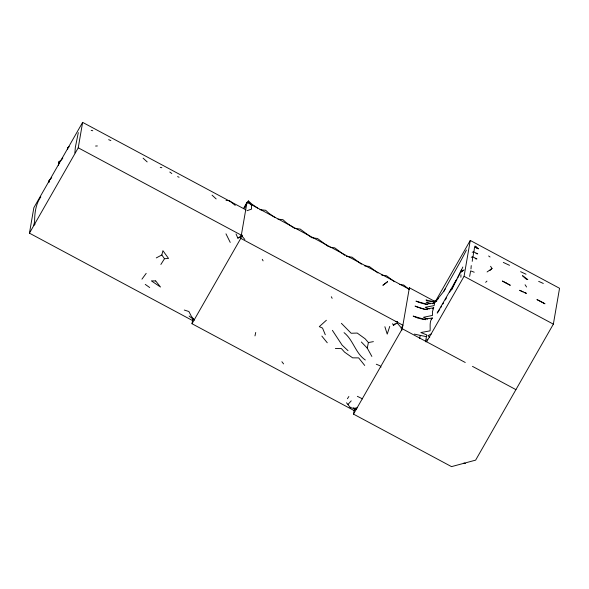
<?xml version="1.0" encoding="UTF-8"?>
<svg xmlns="http://www.w3.org/2000/svg" width="589" height="589" viewBox="0 0 589 589"><rect width="100%" height="100%" fill="white"/><g stroke="black" fill="none" stroke-linecap="round" stroke-linejoin="round"><path stroke-width="0.88" d="M460.87 277.279L460.966 274.768M67.639 149.444L67.735 147.699L69.259 146.705M247.991 202.741L248.448 200.959L251.68 203.985L257.651 208.123M470.972 268.945L471.244 265.58M49.064 182.34L49.13 180.617L51.714 177.694M472.238 261.347L472.776 256.87L476.935 258.924L475.183 258.681M473.129 256.237L473.659 251.886L477.723 253.837L476.015 253.601M59.047 163.852L58.996 161.666L61.867 159.59M469.639 276.403L470.64 270.881L474.226 272.221M445.232 288.809L443.892 291.209L434.52 302.871L434.167 305.595L425.206 307.303L429.388 308.997M67.529 149.046L67.735 147.699M401.794 330.584L401.013 327.558L397.222 323.008L397.457 321.476L395.734 321.417M58.363 165.465L58.996 161.666M49.13 180.617L48.916 181.883L49.211 180.735M244.847 239.487L242.307 236.491L242.528 235.166L237.816 238.096L236.049 233.973M193.457 318.958L192.544 320.549L29.45 233.17L33.845 207.733L82.629 122.372L245.723 209.75M29.45 233.17L78.234 147.81L82.629 122.372M355.484 408.192L354.114 410.585L191.999 323.729L192.772 319.223M229.29 201.372L229.408 200.665L226.029 200.385M191.999 323.729L240.783 238.368L247.005 202.329L409.127 289.184M248.116 201.173L245.701 205.303L244.825 208.189M248.448 200.959L248.33 201.659L251.304 204.633L251.613 209.11L246.946 210.715M435.116 301.951L470.265 240.452L559.55 288.286L553.358 324.149L475.64 460.134L451.52 466.628L353.51 414.119L354.431 408.773M353.51 414.119L402.294 328.758L409.37 287.771L435.33 301.678M425.501 341.804L426.745 334.891L420.833 332.542L430.08 330.849C430.493 326.637 429.145 321.366 432.333 318.016L423.13 319.348L417.122 317.891M427.106 339.117L426.642 341.804L464.073 276.315L470.265 240.452M474.005 251.37L474.557 246.924L478.489 248.742L476.847 248.521M74.877 152.949L75.348 147.338L78.3 132.635M419.626 338.557L420.237 335.384L414.31 334.096M371.865 356.433L367.256 348.106L368.405 342.555L365.121 338.778L357.214 333.057L351.162 333.256L341.399 323.332M254.978 335.892L255.729 332.461M156.276 257.908L161.82 254.971L162.917 250.686L168.55 258.446L164.493 258.726L160.863 264.468M389.749 326.409L387.223 334.11L384.882 326.711M463.462 270.314L460.458 272.361L462.844 267.008M461.489 269.718L451.461 289.987L456.158 280.165L437.2 313.076L439.733 309.328M419.758 308.01L424.853 309.343L433.718 307.767L432.407 311.802L432.503 315.424L423.484 317.287L427.666 319.105M457.719 277.89L460.856 271.654M443.892 291.209C451.203 277.345 459.472 264.086 466.414 250.045M58.753 162.947L59.253 162.034M445.269 299.963L446.587 297.585M243.817 207.917L247.005 202.329M239.966 237.581L241.328 235.188L78.234 147.81M408.457 289.368L409.37 287.771M401.536 327.617L402.905 325.224L240.783 238.368M449.643 292.166L451.373 289.125M453.707 284.885L454.612 283.331M455.974 281.005L456.88 279.451M440.624 307.811L441.522 306.295M442.862 304.02L443.664 302.665M347.414 398.731L348.865 396.5M40.825 196.903C35.826 203.75 34.582 213.159 34.626 221.368L33.809 225.3L35.068 224.129M141.956 279.149L146.182 273.37M356.514 409.002L350.227 407.64L347.966 404.466L351.221 400.859M61.654 159.361L62.809 158.08M432.628 303.784L438.621 298.387M489.827 270.646L492.029 268.437L490.563 266.28M432.532 308.894L433.718 307.767M485.653 282.322L486.934 281.115M392.605 323.685L393.386 325.283L395.131 323.656M326.387 320.254L319.29 326.652L322.544 328.088L325.29 334.758M431.141 318.958L432.333 318.016M350.227 407.64L350.845 407.176M487.103 271.971L492.029 268.437M460.458 272.361L464.088 269.872M393.386 325.283L397.222 323.008M431.546 333.772L427.909 335.708L429.756 337.122M237.816 238.096L242.307 236.491M353.348 407.882L355.012 408.346L357.523 407.706M471.281 257.246L472.776 256.87M472.216 252.239L473.659 251.886M436.847 300.957L426.149 302.267L430.345 303.799M368.405 342.555L373.397 341.627M436.368 300.95L432.981 301.494L426.024 299.992L427.533 300.765M434.52 302.871L425.744 304.277L419.766 302.65M95.595 146.035L97.354 145.954M335.362 348.511L341.406 348.6L344.558 352.126L352.612 357.84L358.657 357.891L364.716 365.46M427.511 304.454L415.967 301.134L419.007 302.348M259.889 209.677L265.668 210.288L268.959 213.328L274.945 217.474M278.008 219.123L282.934 219.682L286.239 222.671L293.742 227.869M427.481 309.652L424.853 309.343L415.054 306.103L418.138 307.451M294.485 228.392L300.206 229.084L311.787 237.75M312.604 237.853L317.478 238.486L328.331 246.57M399.769 284.516L403.752 285.047L409.362 289.663M346.354 256.399L352.001 257.157L361.388 264.152M364.436 265.808L369.251 266.456L377.932 272.943M381.701 275.115L386.502 275.755L394.475 281.733M329.892 247.203L334.743 247.859L344.852 255.361M425.759 319.739L413.191 316.094L416.335 317.53M420.237 335.384L426.443 336.658M160.26 167.335L161.857 167.732M91.185 130.353L92.767 130.751M526.11 279.142L527.818 279.584L522.502 275.667L525.506 278.568M463.933 463.035L465.443 463.447M184.283 310.05L188.885 311.507L191.3 316.197L194.341 320.158M543.301 283.456L538.677 281.365M526.029 274.231L520.595 271.676M524.46 292.549L526.419 293.359L519.645 290.296L523.113 291.953M108.648 139.674L110.865 140.58M376.283 364.23L379.942 365.74L381.017 367.109M509.522 265.322L503.308 262.414M177.598 176.619L179.078 177.245M357.346 396.323L362.544 398.878M464.073 276.315L553.358 324.149M402.294 328.758L465.251 362.493M472.488 366.373L515.927 389.638M235.254 205.392L229.408 200.665M145.24 284.391L149.709 287.535M476.265 247.012L474.962 246.077L478.489 248.742M488.62 255.979L490.019 256.995M355.012 408.346L356.433 409.392M169.787 172.025L171.811 173.534M189.113 316.043L193.766 319.621M212.055 195.136L216.156 198.92M143.098 158.154L147.184 161.923M365.32 360.004C355.366 353.157 353.356 340.052 344.057 332.645M348.025 350.669L342.15 345.183L332.395 330.348M361.344 341.995L367.256 348.106M346.479 402.802L347.966 404.466M321.844 336.091L327.27 342.776M281.888 361.727L283.581 363.899M161.82 254.971L164.493 258.726M525.086 284.759L526.573 287.005M262.267 259.322L263.092 260.861M331.312 296.738L332.152 298.306M230.225 242.403L225.977 233.826M387.496 281.756L382.99 285.201L387.496 281.756M155.673 280.931L151.373 280.879L160.488 287.02L155.673 280.931M540.503 301.369L536.932 299.565L544.972 303.784L540.503 301.369M505.98 282.897L502.351 281.034L510.302 285.304L505.98 282.897"/></g></svg>
